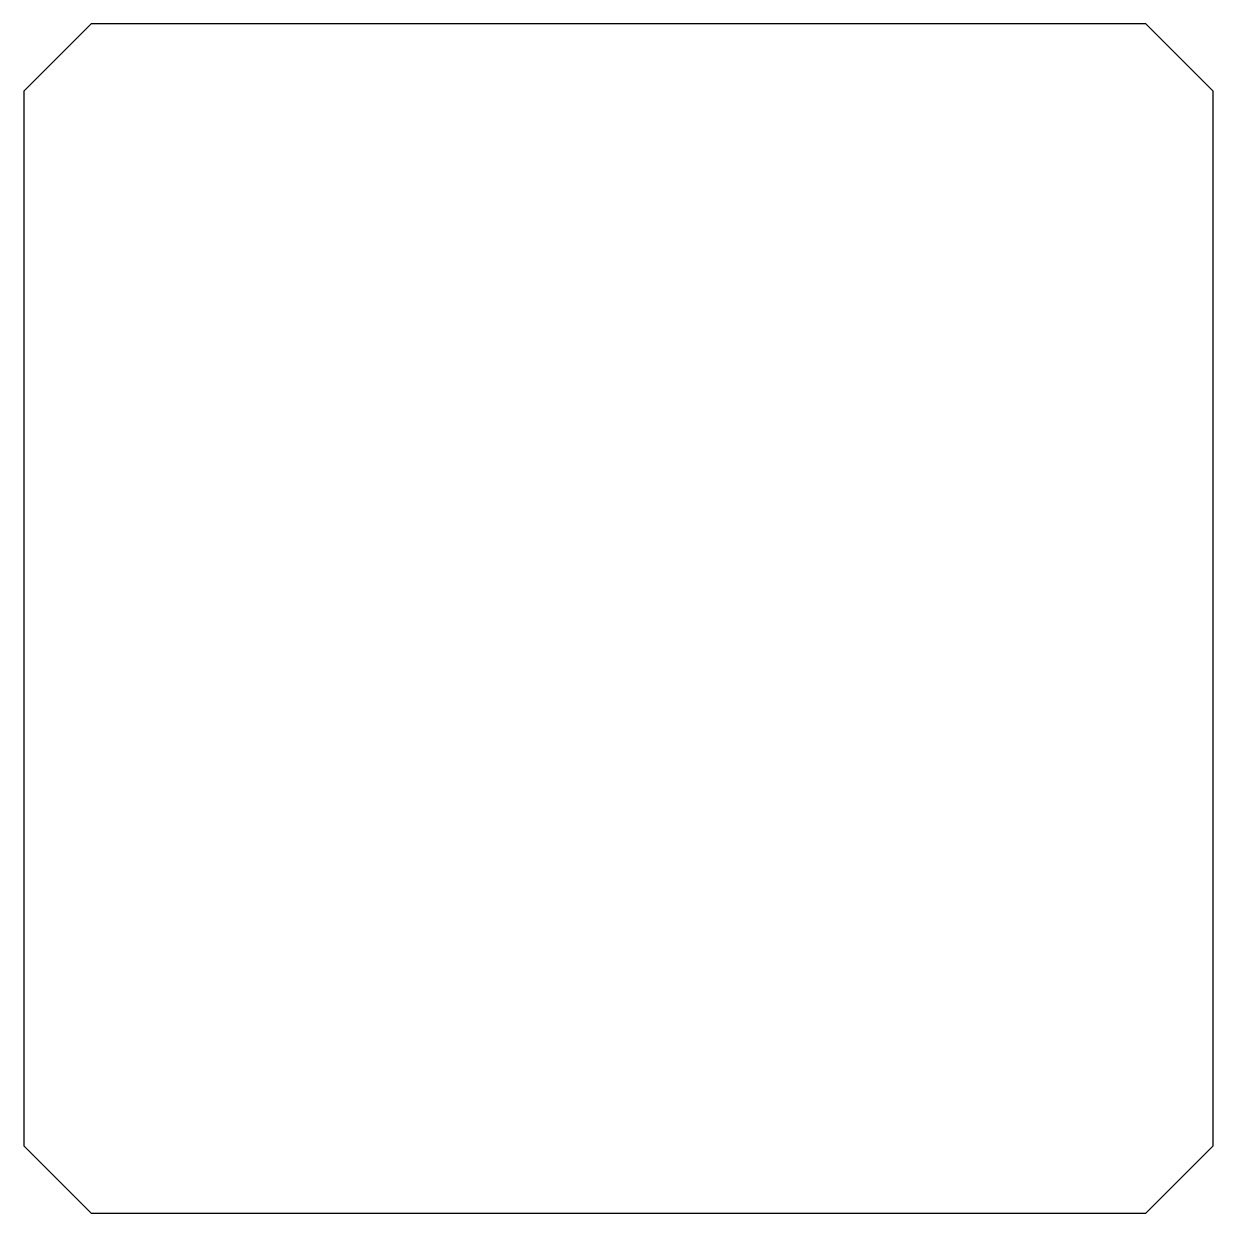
# Model space of a CAD drawing. Header units: millimetres. Extents: x 10.8 to 67.2, y 215.7 to 272.1.
import ezdxf

# ---------------------------------------------------------------- set-up
doc = ezdxf.new("R2010")
doc.units = ezdxf.units.MM

msp = doc.modelspace()

# ---------------------------------------------------------------- linework, layer by layer
at = {"color": 7, "linetype": 'Continuous'}
for p, q in [((13.964, 272.121), (10.764, 268.921)), ((63.964, 272.121), (13.964, 272.121)), ((67.164, 268.921), (63.964, 272.121)), ((10.764, 268.921), (10.764, 218.921)), ((67.164, 218.921), (67.164, 268.921)), ((10.764, 218.921), (13.964, 215.721)), ((63.964, 215.721), (67.164, 218.921)), ((13.964, 215.721), (63.964, 215.721))]:
    msp.add_line(p, q, dxfattribs=at)

doc.saveas('drawing.dxf')
